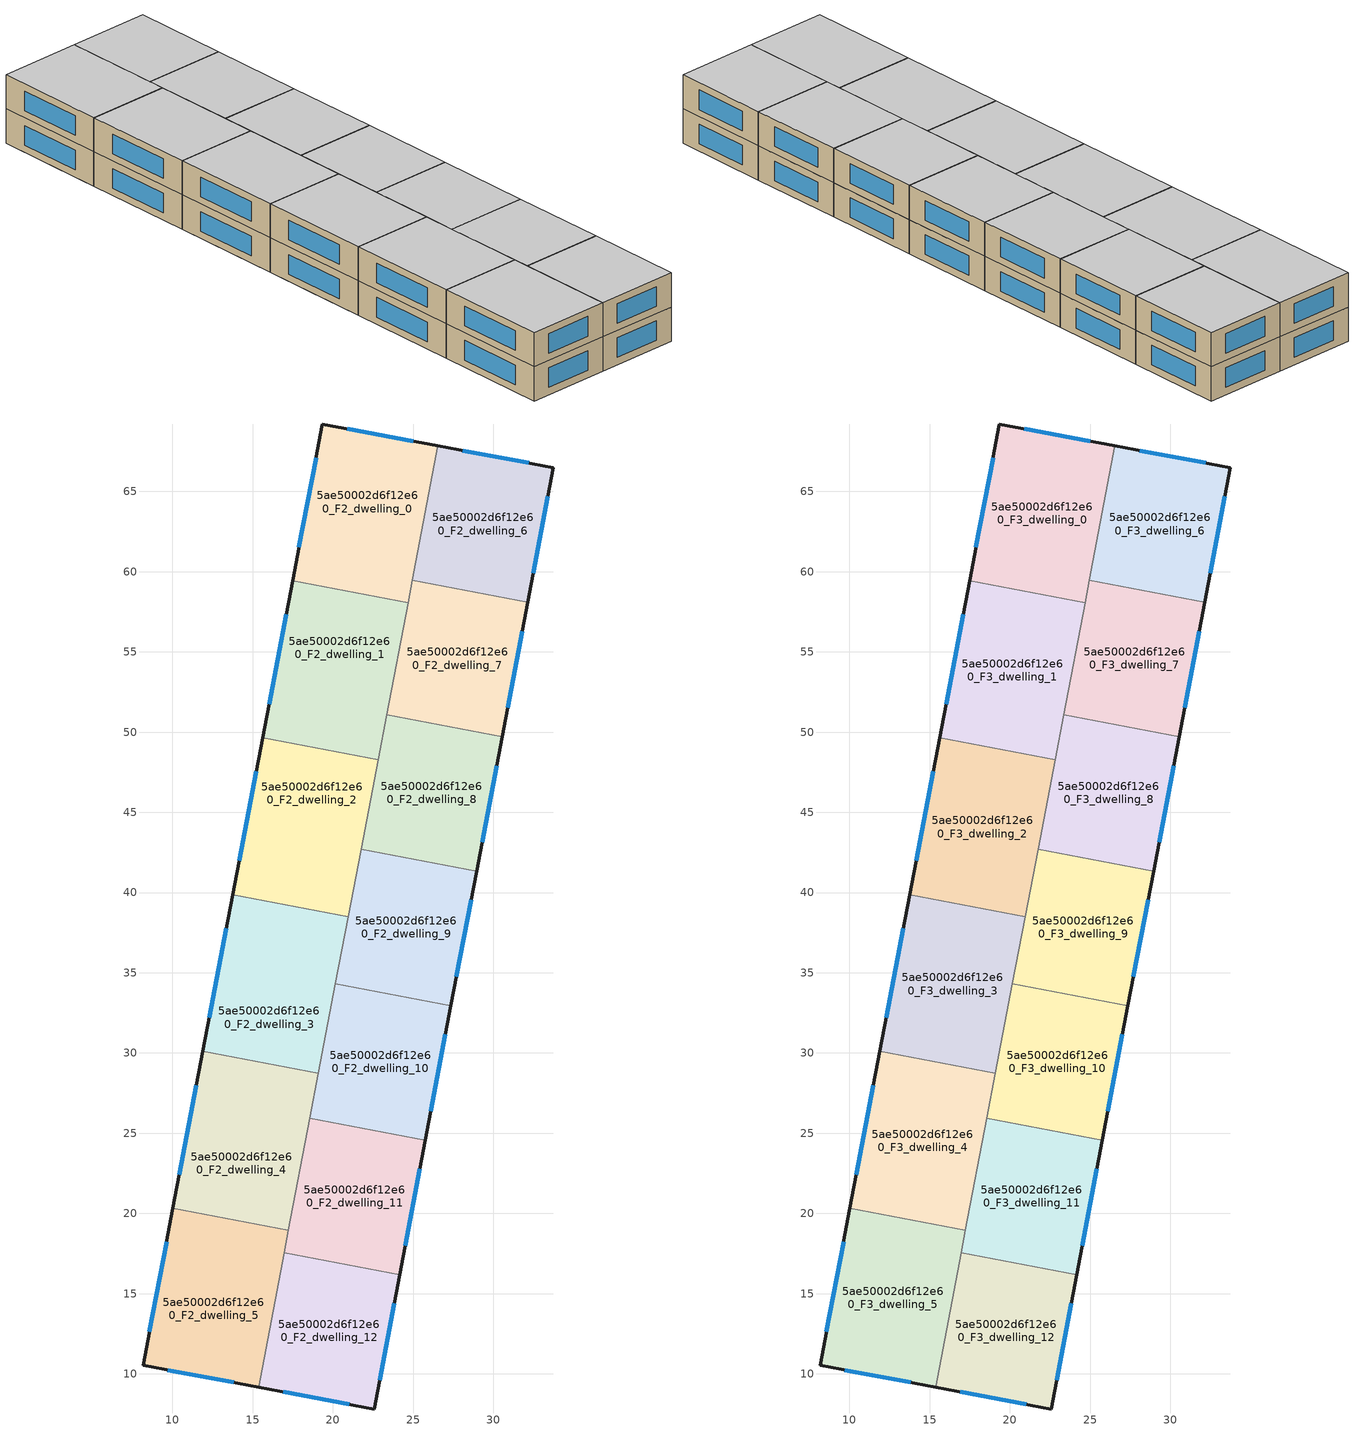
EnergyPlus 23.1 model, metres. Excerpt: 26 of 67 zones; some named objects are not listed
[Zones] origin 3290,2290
5ae50002d6f12e60_F2_dwelling_0
 floor to 5ae50002d6f12e60_F1_dwelling_1 (EU_floor_Construction): 26.55,67.84 24.95,59.46 17.75,60.83 19.35,69.21 z6
 floor to 5ae50002d6f12e60_F1_dwelling_3 (EU_floor_Construction): 24.95,59.46 24.68,58.06 17.48,59.43 17.75,60.83 z6
 wall outside (EU_wall_Construction): 26.55,67.84 19.35,69.21 17.48,59.43 z6:9
 wall to 5ae50002d6f12e60_F2_dwelling_1 (EU_wall_Construction): 17.48,59.43 24.68,58.06 z6:9
 wall to 5ae50002d6f12e60_F2_dwelling_6 (EU_wall_Construction): 24.95,59.47 26.55,67.84 z6:9
 wall to 5ae50002d6f12e60_F2_dwelling_7 (EU_wall_Construction): 24.68,58.06 24.95,59.47 z6:9
 window (EU_Window_Construction): 18.95,67.11 17.88,61.53 / 25,68.14 20.89,68.91 z6.64:8.36
5ae50002d6f12e60_F2_dwelling_1
 floor to 5ae50002d6f12e60_F1_dwelling_3 (EU_floor_Construction): 24.68,58.06 23.35,51.08 16.15,52.45 17.48,59.43 z6
 floor to 5ae50002d6f12e60_F1_dwelling_5 (EU_floor_Construction): 23.35,51.08 22.82,48.28 15.62,49.65 16.15,52.45 z6
 wall outside (EU_wall_Construction): 17.48,59.43 15.62,49.65 z6:9
 wall to 5ae50002d6f12e60_F2_dwelling_2 (EU_wall_Construction): 15.62,49.65 22.82,48.28 z6:9
 wall to 5ae50002d6f12e60_F2_dwelling_7 (EU_wall_Construction): 23.35,51.09 24.68,58.06 z6:9
 wall to 5ae50002d6f12e60_F2_dwelling_8 (EU_wall_Construction): 22.82,48.28 23.35,51.09 z6:9
 window (EU_Window_Construction): 17.08,57.34 16.02,51.75 z6.64:8.36
5ae50002d6f12e60_F2_dwelling_10
 floor to 5ae50002d6f12e60_F1_dwelling_8 (EU_floor_Construction): 27.35,32.95 25.76,24.57 18.56,25.94 20.16,34.32 z6
 wall outside (EU_wall_Construction): 25.76,24.57 27.36,32.95 z6:9
 wall to 5ae50002d6f12e60_F2_dwelling_11 (EU_wall_Construction): 18.56,25.94 25.76,24.57 z6:9
 wall to 5ae50002d6f12e60_F2_dwelling_9 (EU_wall_Construction): 27.36,32.95 20.16,34.32 z6:9
 wall to 5ae50002d6f12e60_F2_dwelling_3 (EU_wall_Construction): 20.16,34.32 19.09,28.72 z6:9
 wall to 5ae50002d6f12e60_F2_dwelling_4 (EU_wall_Construction): 19.09,28.72 18.56,25.94 z6:9
 window (EU_Window_Construction): 26.1,26.36 27.01,31.15 z6.64:8.36
5ae50002d6f12e60_F2_dwelling_11
 floor to 5ae50002d6f12e60_F1_dwelling_10 (EU_floor_Construction): 25.76,24.56 24.16,16.19 16.96,17.56 18.56,25.93 z6
 wall outside (EU_wall_Construction): 24.16,16.19 25.76,24.57 z6:9
 wall to 5ae50002d6f12e60_F2_dwelling_12 (EU_wall_Construction): 16.96,17.56 24.16,16.19 z6:9
 wall to 5ae50002d6f12e60_F2_dwelling_4 (EU_wall_Construction): 18.56,25.94 17.23,18.94 z6:9
 wall to 5ae50002d6f12e60_F2_dwelling_5 (EU_wall_Construction): 17.23,18.94 16.96,17.56 z6:9
 window (EU_Window_Construction): 24.5,17.98 25.42,22.77 z6.64:8.36
5ae50002d6f12e60_F2_dwelling_12
 floor adiabatic (EU_floor_Construction): 24.16,16.19 22.57,7.81 15.36,9.17 16.96,17.56 z6
 wall outside (EU_wall_Construction): 15.36,9.17 22.57,7.81 24.16,16.19 z6:9
 wall to 5ae50002d6f12e60_F2_dwelling_5 (EU_wall_Construction): 16.96,17.56 15.36,9.17 z6:9
 window (EU_Window_Construction): 22.91,9.6 23.82,14.39 / 16.91,8.88 21.02,8.1 z6.64:8.36
5ae50002d6f12e60_F2_dwelling_2
 floor to 5ae50002d6f12e60_F1_dwelling_5 (EU_floor_Construction): 22.82,48.28 21.75,42.7 14.56,44.07 15.62,49.65 z6
 floor to 5ae50002d6f12e60_F1_dwelling_7 (EU_floor_Construction): 21.75,42.7 20.95,38.5 13.76,39.87 14.56,44.07 z6
 wall outside (EU_wall_Construction): 15.62,49.65 13.76,39.87 z6:9
 wall to 5ae50002d6f12e60_F2_dwelling_3 (EU_wall_Construction): 13.76,39.87 20.95,38.5 z6:9
 wall to 5ae50002d6f12e60_F2_dwelling_8 (EU_wall_Construction): 21.76,42.7 22.82,48.28 z6:9
 wall to 5ae50002d6f12e60_F2_dwelling_9 (EU_wall_Construction): 20.95,38.5 21.75,42.7 z6:9
 window (EU_Window_Construction): 15.22,47.56 14.16,41.97 z6.64:8.36
5ae50002d6f12e60_F2_dwelling_3
 floor to 5ae50002d6f12e60_F1_dwelling_9 (EU_floor_Construction): 20.16,34.32 19.09,28.72 11.89,30.1 12.96,35.69 z6
 floor to 5ae50002d6f12e60_F1_dwelling_7 (EU_floor_Construction): 20.95,38.5 20.16,34.32 12.96,35.69 13.76,39.87 z6
 wall outside (EU_wall_Construction): 13.76,39.87 11.89,30.1 z6:9
 wall to 5ae50002d6f12e60_F2_dwelling_4 (EU_wall_Construction): 11.89,30.1 19.09,28.72 z6:9
 wall to 5ae50002d6f12e60_F2_dwelling_9 (EU_wall_Construction): 20.16,34.32 20.95,38.5 z6:9
 window (EU_Window_Construction): 13.36,37.78 12.29,32.19 z6.64:8.36
5ae50002d6f12e60_F2_dwelling_4
 floor to 5ae50002d6f12e60_F1_dwelling_11 (EU_floor_Construction): 18.56,25.93 17.23,18.95 10.03,20.32 11.36,27.31 z6
 floor to 5ae50002d6f12e60_F1_dwelling_9 (EU_floor_Construction): 19.09,28.72 18.56,25.93 11.36,27.31 11.89,30.1 z6
 wall outside (EU_wall_Construction): 11.89,30.1 10.03,20.32 z6:9
 wall to 5ae50002d6f12e60_F2_dwelling_5 (EU_wall_Construction): 10.03,20.32 17.23,18.95 z6:9
 window (EU_Window_Construction): 11.49,28 10.43,22.41 z6.64:8.36
5ae50002d6f12e60_F2_dwelling_5
 floor to 5ae50002d6f12e60_F1_dwelling_13 (EU_floor_Construction): 16.96,17.55 15.36,9.17 8.16,10.53 9.76,18.92 z6
 floor to 5ae50002d6f12e60_F1_dwelling_11 (EU_floor_Construction): 17.23,18.95 16.96,17.55 9.76,18.92 10.03,20.32 z6
 wall outside (EU_wall_Construction): 10.03,20.32 8.16,10.53 15.36,9.17 z6:9
 window (EU_Window_Construction): 9.71,10.24 13.82,9.46 / 9.63,18.22 8.56,12.63 z6.64:8.36
5ae50002d6f12e60_F2_dwelling_6
 floor to 5ae50002d6f12e60_F1_dwelling_0 (EU_floor_Construction): 33.75,66.48 32.15,58.1 24.96,59.47 26.55,67.84 z6
 wall outside (EU_wall_Construction): 32.15,58.1 33.75,66.48 26.55,67.84 z6:9
 wall to 5ae50002d6f12e60_F2_dwelling_7 (EU_wall_Construction): 24.95,59.47 32.15,58.1 z6:9
 window (EU_Window_Construction): 32.2,66.78 28.09,67.55 / 32.49,59.89 33.4,64.69 z6.64:8.36
5ae50002d6f12e60_F2_dwelling_7
 floor to 5ae50002d6f12e60_F1_dwelling_2 (EU_floor_Construction): 32.15,58.09 30.55,49.71 23.35,51.09 24.95,59.46 z6
 floor adiabatic (EU_floor_Construction): 32.15,58.09 24.95,59.46 23.35,51.09 24.95,59.47 z6
 wall outside (EU_wall_Construction): 30.55,49.71 32.15,58.1 z6:9
 wall to 5ae50002d6f12e60_F2_dwelling_8 (EU_wall_Construction): 23.35,51.09 30.55,49.71 z6:9
 window (EU_Window_Construction): 30.89,51.51 31.81,56.3 z6.64:8.36
5ae50002d6f12e60_F2_dwelling_8
 floor adiabatic (EU_floor_Construction): 30.55,49.71 28.95,41.33 21.76,42.71 23.35,51.08 z6
 wall outside (EU_wall_Construction): 28.95,41.33 30.55,49.71 z6:9
 wall to 5ae50002d6f12e60_F2_dwelling_9 (EU_wall_Construction): 21.76,42.71 28.95,41.33 z6:9
 window (EU_Window_Construction): 29.3,43.13 30.21,47.92 z6.64:8.36
5ae50002d6f12e60_F2_dwelling_9
 floor adiabatic (EU_floor_Construction): 28.95,41.33 27.36,32.95 20.16,34.32 21.76,42.71 z6
 wall outside (EU_wall_Construction): 27.36,32.95 28.95,41.33 z6:9
 window (EU_Window_Construction): 27.7,34.75 28.61,39.54 z6.64:8.36
5ae50002d6f12e60_F3_dwelling_0
 floor to 5ae50002d6f12e60_F2_dwelling_0 (EU_floor_Construction): 26.55,67.84 24.68,58.06 17.48,59.43 19.35,69.21 z9
 wall outside (EU_wall_Construction): 26.55,67.84 19.35,69.21 17.48,59.43 z9:12
 wall to 5ae50002d6f12e60_F3_dwelling_1 (EU_wall_Construction): 17.48,59.43 24.68,58.06 z9:12
 wall to 5ae50002d6f12e60_F3_dwelling_6 (EU_wall_Construction): 24.95,59.47 26.55,67.84 z9:12
 wall to 5ae50002d6f12e60_F3_dwelling_7 (EU_wall_Construction): 24.68,58.06 24.95,59.47 z9:12
 window (EU_Window_Construction): 18.95,67.11 17.88,61.53 / 25,68.14 20.89,68.91 z9.64:11.36
 ceiling to 5ae50002d6f12e60_F4_dwelling_0 (EU_floor_Construction): 24.68,58.06 26.55,67.84 19.35,69.21 17.48,59.43 z12
5ae50002d6f12e60_F3_dwelling_1
 floor to 5ae50002d6f12e60_F2_dwelling_1 (EU_floor_Construction): 24.68,58.06 22.82,48.28 15.62,49.65 17.48,59.43 z9
 wall outside (EU_wall_Construction): 17.48,59.43 15.62,49.65 z9:12
 wall to 5ae50002d6f12e60_F3_dwelling_2 (EU_wall_Construction): 15.62,49.65 22.82,48.28 z9:12
 wall to 5ae50002d6f12e60_F3_dwelling_7 (EU_wall_Construction): 23.35,51.09 24.68,58.06 z9:12
 wall to 5ae50002d6f12e60_F3_dwelling_8 (EU_wall_Construction): 22.82,48.28 23.35,51.09 z9:12
 window (EU_Window_Construction): 17.08,57.34 16.02,51.75 z9.64:11.36
 ceiling to 5ae50002d6f12e60_F4_dwelling_1 (EU_floor_Construction): 22.82,48.28 24.68,58.06 17.48,59.43 15.62,49.65 z12
5ae50002d6f12e60_F3_dwelling_10
 floor to 5ae50002d6f12e60_F2_dwelling_10 (EU_floor_Construction): 27.36,32.95 25.76,24.57 18.56,25.94 20.16,34.32 z9
 wall outside (EU_wall_Construction): 25.76,24.57 27.36,32.95 z9:12
 wall to 5ae50002d6f12e60_F3_dwelling_11 (EU_wall_Construction): 18.56,25.94 25.76,24.57 z9:12
 wall to 5ae50002d6f12e60_F3_dwelling_9 (EU_wall_Construction): 27.36,32.95 20.16,34.32 z9:12
 wall to 5ae50002d6f12e60_F3_dwelling_3 (EU_wall_Construction): 20.16,34.32 19.09,28.72 z9:12
 wall to 5ae50002d6f12e60_F3_dwelling_4 (EU_wall_Construction): 19.09,28.72 18.56,25.94 z9:12
 window (EU_Window_Construction): 26.1,26.36 27.01,31.15 z9.64:11.36
 ceiling to 5ae50002d6f12e60_F4_dwelling_10 (EU_floor_Construction): 25.76,24.57 27.36,32.95 20.16,34.32 18.56,25.94 z12
5ae50002d6f12e60_F3_dwelling_11
 floor to 5ae50002d6f12e60_F2_dwelling_11 (EU_floor_Construction): 25.76,24.57 24.16,16.19 16.96,17.56 18.56,25.94 z9
 wall outside (EU_wall_Construction): 24.16,16.19 25.76,24.57 z9:12
 wall to 5ae50002d6f12e60_F3_dwelling_12 (EU_wall_Construction): 16.96,17.56 24.16,16.19 z9:12
 wall to 5ae50002d6f12e60_F3_dwelling_4 (EU_wall_Construction): 18.56,25.94 17.23,18.94 z9:12
 wall to 5ae50002d6f12e60_F3_dwelling_5 (EU_wall_Construction): 17.23,18.94 16.96,17.56 z9:12
 window (EU_Window_Construction): 24.5,17.98 25.42,22.77 z9.64:11.36
 ceiling to 5ae50002d6f12e60_F4_dwelling_11 (EU_floor_Construction): 24.16,16.19 25.76,24.57 18.56,25.94 16.96,17.56 z12
5ae50002d6f12e60_F3_dwelling_12
 floor to 5ae50002d6f12e60_F2_dwelling_12 (EU_floor_Construction): 24.16,16.19 22.57,7.81 15.36,9.17 16.96,17.56 z9
 wall outside (EU_wall_Construction): 15.36,9.17 22.57,7.81 24.16,16.19 z9:12
 wall to 5ae50002d6f12e60_F3_dwelling_5 (EU_wall_Construction): 16.96,17.56 15.36,9.17 z9:12
 window (EU_Window_Construction): 22.91,9.6 23.82,14.39 / 16.91,8.88 21.02,8.1 z9.64:11.36
 ceiling to 5ae50002d6f12e60_F4_dwelling_12 (EU_floor_Construction): 22.57,7.81 24.16,16.19 16.96,17.56 15.36,9.17 z12
5ae50002d6f12e60_F3_dwelling_2
 floor to 5ae50002d6f12e60_F2_dwelling_2 (EU_floor_Construction): 22.82,48.28 20.95,38.5 13.76,39.87 15.62,49.65 z9
 wall outside (EU_wall_Construction): 15.62,49.65 13.76,39.87 z9:12
 wall to 5ae50002d6f12e60_F3_dwelling_3 (EU_wall_Construction): 13.76,39.87 20.95,38.5 z9:12
 wall to 5ae50002d6f12e60_F3_dwelling_8 (EU_wall_Construction): 21.76,42.7 22.82,48.28 z9:12
 wall to 5ae50002d6f12e60_F3_dwelling_9 (EU_wall_Construction): 20.95,38.5 21.75,42.7 z9:12
 window (EU_Window_Construction): 15.22,47.56 14.16,41.97 z9.64:11.36
 ceiling to 5ae50002d6f12e60_F4_dwelling_2 (EU_floor_Construction): 20.95,38.5 22.82,48.28 15.62,49.65 13.76,39.87 z12
5ae50002d6f12e60_F3_dwelling_3
 floor to 5ae50002d6f12e60_F2_dwelling_3 (EU_floor_Construction): 20.95,38.5 19.09,28.72 11.89,30.1 13.76,39.87 z9
 wall outside (EU_wall_Construction): 13.76,39.87 11.89,30.1 z9:12
 wall to 5ae50002d6f12e60_F3_dwelling_4 (EU_wall_Construction): 11.89,30.1 19.09,28.72 z9:12
 wall to 5ae50002d6f12e60_F3_dwelling_9 (EU_wall_Construction): 20.16,34.32 20.95,38.5 z9:12
 window (EU_Window_Construction): 13.36,37.78 12.29,32.19 z9.64:11.36
 ceiling to 5ae50002d6f12e60_F4_dwelling_3 (EU_floor_Construction): 19.09,28.72 20.95,38.5 13.76,39.87 11.89,30.1 z12
5ae50002d6f12e60_F3_dwelling_4
 floor to 5ae50002d6f12e60_F2_dwelling_4 (EU_floor_Construction): 19.09,28.72 17.23,18.95 10.03,20.32 11.89,30.1 z9
 wall outside (EU_wall_Construction): 11.89,30.1 10.03,20.32 z9:12
 wall to 5ae50002d6f12e60_F3_dwelling_5 (EU_wall_Construction): 10.03,20.32 17.23,18.95 z9:12
 window (EU_Window_Construction): 11.49,28 10.43,22.41 z9.64:11.36
 ceiling to 5ae50002d6f12e60_F4_dwelling_4 (EU_floor_Construction): 17.23,18.95 19.09,28.72 11.89,30.1 10.03,20.32 z12
5ae50002d6f12e60_F3_dwelling_5
 floor to 5ae50002d6f12e60_F2_dwelling_5 (EU_floor_Construction): 17.23,18.95 15.36,9.17 8.16,10.53 10.03,20.32 z9
 wall outside (EU_wall_Construction): 10.03,20.32 8.16,10.53 15.36,9.17 z9:12
 window (EU_Window_Construction): 9.71,10.24 13.82,9.46 / 9.63,18.22 8.56,12.63 z9.64:11.36
 ceiling to 5ae50002d6f12e60_F4_dwelling_5 (EU_floor_Construction): 15.36,9.17 17.23,18.95 10.03,20.32 8.16,10.53 z12
5ae50002d6f12e60_F3_dwelling_6
 floor to 5ae50002d6f12e60_F2_dwelling_6 (EU_floor_Construction): 33.75,66.48 32.15,58.1 24.95,59.47 26.55,67.84 z9
 wall outside (EU_wall_Construction): 32.15,58.1 33.75,66.48 26.55,67.84 z9:12
 wall to 5ae50002d6f12e60_F3_dwelling_7 (EU_wall_Construction): 24.95,59.47 32.15,58.1 z9:12
 window (EU_Window_Construction): 32.2,66.78 28.09,67.55 / 32.49,59.89 33.4,64.69 z9.64:11.36
 ceiling to 5ae50002d6f12e60_F4_dwelling_6 (EU_floor_Construction): 32.15,58.1 33.75,66.48 26.55,67.84 24.95,59.47 z12
5ae50002d6f12e60_F3_dwelling_7
 floor to 5ae50002d6f12e60_F2_dwelling_7 (EU_floor_Construction): 32.15,58.1 30.55,49.71 23.35,51.09 24.95,59.47 z9
 wall outside (EU_wall_Construction): 30.55,49.71 32.15,58.1 z9:12
 wall to 5ae50002d6f12e60_F3_dwelling_8 (EU_wall_Construction): 23.35,51.09 30.55,49.71 z9:12
 window (EU_Window_Construction): 30.89,51.51 31.81,56.3 z9.64:11.36
 ceiling to 5ae50002d6f12e60_F4_dwelling_7 (EU_floor_Construction): 30.55,49.71 32.15,58.1 24.95,59.47 23.35,51.09 z12
5ae50002d6f12e60_F3_dwelling_8
 floor to 5ae50002d6f12e60_F2_dwelling_8 (EU_floor_Construction): 30.55,49.71 28.95,41.33 21.76,42.71 23.35,51.09 z9
 wall outside (EU_wall_Construction): 28.95,41.33 30.55,49.71 z9:12
 wall to 5ae50002d6f12e60_F3_dwelling_9 (EU_wall_Construction): 21.76,42.71 28.95,41.33 z9:12
 window (EU_Window_Construction): 29.3,43.13 30.21,47.92 z9.64:11.36
 ceiling to 5ae50002d6f12e60_F4_dwelling_8 (EU_floor_Construction): 28.95,41.33 30.55,49.71 23.35,51.09 21.76,42.71 z12
5ae50002d6f12e60_F3_dwelling_9
 floor to 5ae50002d6f12e60_F2_dwelling_9 (EU_floor_Construction): 28.95,41.33 27.36,32.95 20.16,34.32 21.76,42.71 z9
 wall outside (EU_wall_Construction): 27.36,32.95 28.95,41.33 z9:12
 window (EU_Window_Construction): 27.7,34.75 28.61,39.54 z9.64:11.36
 ceiling to 5ae50002d6f12e60_F4_dwelling_9 (EU_floor_Construction): 27.36,32.95 28.95,41.33 21.76,42.71 20.16,34.32 z12
[Building]
EU S2 Campaign: North Axis=0; Terrain=City; Solar Distribution=FullExterior
[Site:Location]
Yerevan-Zvartnots.Intl.AP: Latitude=40.15; Longitude=44.383; Time Zone=4; Elevation=854
[SizingPeriod:WeatherFileDays]
AnnualSizingPeriod: Begin Month=1; Begin Day of Month=1; End Month=12; End Day of Month=31; Day of Week for Start Day=Monday; Use Weather File Daylight Saving Period=No; Use Weather File Rain and Snow Indicators=No
[MATERIAL]
EU_InternalMass_Material: Roughness=MediumRough; Thickness=0.1; Conductivity=1; Density=1800; Specific Heat=900; Thermal Absorptance=0.9; Solar Absorptance=0.7; Visible Absorptance=0.7
[MATERIAL:NOMASS] Roughness=MediumRough; Thermal Absorptance=0.9; Solar Absorptance=0.7; Visible Absorptance=0.7
Name | Thermal Resistance
EU_wall_NoMass | 1.05043
EU_floor_NoMass | 0.478065
[WINDOWMATERIAL:SIMPLEGLAZINGSYSTEM]
EU_Window_SimpleGlazing: UFactor=2.5566; Solar Heat Gain Coefficient=0.75; Visible Transmittance=0.75
[CONSTRUCTION]
EU_wall_Construction: EU_wall_NoMass
EU_floor_Construction: EU_floor_NoMass
EU_Window_Construction: EU_Window_SimpleGlazing
EU_InternalMass_Construction: EU_InternalMass_Material
[ZONE] Type=1; Multiplier=1; Ceiling Height=autocalculate; Floor Area=autocalculate; Part of Total Floor Area=Yes
Name | Volume
5ae50002d6f12e60_F2_dwelling_0; 5ae50002d6f12e60_F3_dwelling_0 | 218.828
5ae50002d6f12e60_F2_dwelling_1; 5ae50002d6f12e60_F3_dwelling_1; 5ae50002d6f12e60_F2_dwelling_4; 5ae50002d6f12e60_F3_dwelling_4 | 218.831
5ae50002d6f12e60_F2_dwelling_10; 5ae50002d6f12e60_F3_dwelling_10 | 187.552
5ae50002d6f12e60_F2_dwelling_11; 5ae50002d6f12e60_F3_dwelling_11 | 187.587
5ae50002d6f12e60_F2_dwelling_12; 5ae50002d6f12e60_F3_dwelling_12 | 187.571
5ae50002d6f12e60_F2_dwelling_2; 5ae50002d6f12e60_F3_dwelling_2 | 218.818
5ae50002d6f12e60_F2_dwelling_3; 5ae50002d6f12e60_F3_dwelling_3 | 218.802
5ae50002d6f12e60_F2_dwelling_5; 5ae50002d6f12e60_F3_dwelling_5 | 218.819
5ae50002d6f12e60_F2_dwelling_6; 5ae50002d6f12e60_F3_dwelling_6 | 187.577
5ae50002d6f12e60_F2_dwelling_7; 5ae50002d6f12e60_F3_dwelling_7 | 187.611
5ae50002d6f12e60_F2_dwelling_8; 5ae50002d6f12e60_F3_dwelling_8 | 187.567
5ae50002d6f12e60_F2_dwelling_9; 5ae50002d6f12e60_F3_dwelling_9 | 187.61
[INTERNALMASS] Construction=EU_InternalMass_Construction
Name | Zone or ZoneList | Surface Area
5ae50002d6f12e60_F2_dwelling_0_EU_InternalMass | 5ae50002d6f12e60_F2_dwelling_0 | 72.9426
5ae50002d6f12e60_F2_dwelling_1_EU_InternalMass | 5ae50002d6f12e60_F2_dwelling_1 | 72.9437
5ae50002d6f12e60_F2_dwelling_2_EU_InternalMass | 5ae50002d6f12e60_F2_dwelling_2 | 72.9395
5ae50002d6f12e60_F2_dwelling_3_EU_InternalMass | 5ae50002d6f12e60_F2_dwelling_3 | 72.9339
5ae50002d6f12e60_F2_dwelling_4_EU_InternalMass | 5ae50002d6f12e60_F2_dwelling_4 | 72.9437
5ae50002d6f12e60_F2_dwelling_5_EU_InternalMass | 5ae50002d6f12e60_F2_dwelling_5 | 72.9397
5ae50002d6f12e60_F2_dwelling_6_EU_InternalMass | 5ae50002d6f12e60_F2_dwelling_6 | 62.5256
5ae50002d6f12e60_F2_dwelling_7_EU_InternalMass | 5ae50002d6f12e60_F2_dwelling_7 | 62.5368
5ae50002d6f12e60_F2_dwelling_8_EU_InternalMass | 5ae50002d6f12e60_F2_dwelling_8 | 62.5224
5ae50002d6f12e60_F2_dwelling_9_EU_InternalMass | 5ae50002d6f12e60_F2_dwelling_9 | 62.5368
5ae50002d6f12e60_F2_dwelling_10_EU_InternalMass | 5ae50002d6f12e60_F2_dwelling_10 | 62.5175
5ae50002d6f12e60_F2_dwelling_11_EU_InternalMass | 5ae50002d6f12e60_F2_dwelling_11 | 62.5289
5ae50002d6f12e60_F2_dwelling_12_EU_InternalMass | 5ae50002d6f12e60_F2_dwelling_12 | 62.5235
5ae50002d6f12e60_F3_dwelling_0_EU_InternalMass | 5ae50002d6f12e60_F3_dwelling_0 | 72.9426
5ae50002d6f12e60_F3_dwelling_1_EU_InternalMass | 5ae50002d6f12e60_F3_dwelling_1 | 72.9437
5ae50002d6f12e60_F3_dwelling_2_EU_InternalMass | 5ae50002d6f12e60_F3_dwelling_2 | 72.9395
5ae50002d6f12e60_F3_dwelling_3_EU_InternalMass | 5ae50002d6f12e60_F3_dwelling_3 | 72.9339
5ae50002d6f12e60_F3_dwelling_4_EU_InternalMass | 5ae50002d6f12e60_F3_dwelling_4 | 72.9437
5ae50002d6f12e60_F3_dwelling_5_EU_InternalMass | 5ae50002d6f12e60_F3_dwelling_5 | 72.9397
5ae50002d6f12e60_F3_dwelling_6_EU_InternalMass | 5ae50002d6f12e60_F3_dwelling_6 | 62.5256
5ae50002d6f12e60_F3_dwelling_7_EU_InternalMass | 5ae50002d6f12e60_F3_dwelling_7 | 62.5368
5ae50002d6f12e60_F3_dwelling_8_EU_InternalMass | 5ae50002d6f12e60_F3_dwelling_8 | 62.5224
5ae50002d6f12e60_F3_dwelling_9_EU_InternalMass | 5ae50002d6f12e60_F3_dwelling_9 | 62.5368
5ae50002d6f12e60_F3_dwelling_10_EU_InternalMass | 5ae50002d6f12e60_F3_dwelling_10 | 62.5175
5ae50002d6f12e60_F3_dwelling_11_EU_InternalMass | 5ae50002d6f12e60_F3_dwelling_11 | 62.5289
5ae50002d6f12e60_F3_dwelling_12_EU_InternalMass | 5ae50002d6f12e60_F3_dwelling_12 | 62.5235
[OTHEREQUIPMENT] Fuel Type=Electricity; Design Level Calculation Method=Watts/Area; Power per Zone Floor Area=1; Fraction Latent=0; Fraction Radiant=0; Fraction Lost=0; Carbon Dioxide Generation Rate=0; EndUse Subcategory=EU_Step8_InternalGains
Name | Zone or ZoneList or Space or SpaceList | Schedule
EU_Step8_InternalGain_5ae50002d6f12e60_F2_dwelling_0_f000 | 5ae50002d6f12e60_F2_dwelling_0 | EU_Step8_GainSchedule_5ae50002d6f12e60_F2_dwelling_0_f000
EU_Step8_InternalGain_5ae50002d6f12e60_F2_dwelling_1_f000 | 5ae50002d6f12e60_F2_dwelling_1 | EU_Step8_GainSchedule_5ae50002d6f12e60_F2_dwelling_1_f000
EU_Step8_InternalGain_5ae50002d6f12e60_F2_dwelling_2_f000 | 5ae50002d6f12e60_F2_dwelling_2 | EU_Step8_GainSchedule_5ae50002d6f12e60_F2_dwelling_2_f000
EU_Step8_InternalGain_5ae50002d6f12e60_F2_dwelling_3_f000 | 5ae50002d6f12e60_F2_dwelling_3 | EU_Step8_GainSchedule_5ae50002d6f12e60_F2_dwelling_3_f000
EU_Step8_InternalGain_5ae50002d6f12e60_F2_dwelling_4_f000 | 5ae50002d6f12e60_F2_dwelling_4 | EU_Step8_GainSchedule_5ae50002d6f12e60_F2_dwelling_4_f000
EU_Step8_InternalGain_5ae50002d6f12e60_F2_dwelling_5_f000 | 5ae50002d6f12e60_F2_dwelling_5 | EU_Step8_GainSchedule_5ae50002d6f12e60_F2_dwelling_5_f000
EU_Step8_InternalGain_5ae50002d6f12e60_F2_dwelling_6_f000 | 5ae50002d6f12e60_F2_dwelling_6 | EU_Step8_GainSchedule_5ae50002d6f12e60_F2_dwelling_6_f000
EU_Step8_InternalGain_5ae50002d6f12e60_F2_dwelling_7_f000 | 5ae50002d6f12e60_F2_dwelling_7 | EU_Step8_GainSchedule_5ae50002d6f12e60_F2_dwelling_7_f000
EU_Step8_InternalGain_5ae50002d6f12e60_F2_dwelling_8_f000 | 5ae50002d6f12e60_F2_dwelling_8 | EU_Step8_GainSchedule_5ae50002d6f12e60_F2_dwelling_8_f000
EU_Step8_InternalGain_5ae50002d6f12e60_F2_dwelling_9_f000 | 5ae50002d6f12e60_F2_dwelling_9 | EU_Step8_GainSchedule_5ae50002d6f12e60_F2_dwelling_9_f000
EU_Step8_InternalGain_5ae50002d6f12e60_F2_dwelling_10_f000 | 5ae50002d6f12e60_F2_dwelling_10 | EU_Step8_GainSchedule_5ae50002d6f12e60_F2_dwelling_10_f000
EU_Step8_InternalGain_5ae50002d6f12e60_F2_dwelling_11_f000 | 5ae50002d6f12e60_F2_dwelling_11 | EU_Step8_GainSchedule_5ae50002d6f12e60_F2_dwelling_11_f000
EU_Step8_InternalGain_5ae50002d6f12e60_F2_dwelling_12_f000 | 5ae50002d6f12e60_F2_dwelling_12 | EU_Step8_GainSchedule_5ae50002d6f12e60_F2_dwelling_12_f000
EU_Step8_InternalGain_5ae50002d6f12e60_F3_dwelling_0_f000 | 5ae50002d6f12e60_F3_dwelling_0 | EU_Step8_GainSchedule_5ae50002d6f12e60_F3_dwelling_0_f000
EU_Step8_InternalGain_5ae50002d6f12e60_F3_dwelling_1_f000 | 5ae50002d6f12e60_F3_dwelling_1 | EU_Step8_GainSchedule_5ae50002d6f12e60_F3_dwelling_1_f000
EU_Step8_InternalGain_5ae50002d6f12e60_F3_dwelling_2_f000 | 5ae50002d6f12e60_F3_dwelling_2 | EU_Step8_GainSchedule_5ae50002d6f12e60_F3_dwelling_2_f000
EU_Step8_InternalGain_5ae50002d6f12e60_F3_dwelling_3_f000 | 5ae50002d6f12e60_F3_dwelling_3 | EU_Step8_GainSchedule_5ae50002d6f12e60_F3_dwelling_3_f000
EU_Step8_InternalGain_5ae50002d6f12e60_F3_dwelling_4_f000 | 5ae50002d6f12e60_F3_dwelling_4 | EU_Step8_GainSchedule_5ae50002d6f12e60_F3_dwelling_4_f000
EU_Step8_InternalGain_5ae50002d6f12e60_F3_dwelling_5_f000 | 5ae50002d6f12e60_F3_dwelling_5 | EU_Step8_GainSchedule_5ae50002d6f12e60_F3_dwelling_5_f000
EU_Step8_InternalGain_5ae50002d6f12e60_F3_dwelling_6_f000 | 5ae50002d6f12e60_F3_dwelling_6 | EU_Step8_GainSchedule_5ae50002d6f12e60_F3_dwelling_6_f000
EU_Step8_InternalGain_5ae50002d6f12e60_F3_dwelling_7_f000 | 5ae50002d6f12e60_F3_dwelling_7 | EU_Step8_GainSchedule_5ae50002d6f12e60_F3_dwelling_7_f000
EU_Step8_InternalGain_5ae50002d6f12e60_F3_dwelling_8_f000 | 5ae50002d6f12e60_F3_dwelling_8 | EU_Step8_GainSchedule_5ae50002d6f12e60_F3_dwelling_8_f000
EU_Step8_InternalGain_5ae50002d6f12e60_F3_dwelling_9_f000 | 5ae50002d6f12e60_F3_dwelling_9 | EU_Step8_GainSchedule_5ae50002d6f12e60_F3_dwelling_9_f000
EU_Step8_InternalGain_5ae50002d6f12e60_F3_dwelling_10_f000 | 5ae50002d6f12e60_F3_dwelling_10 | EU_Step8_GainSchedule_5ae50002d6f12e60_F3_dwelling_10_f000
EU_Step8_InternalGain_5ae50002d6f12e60_F3_dwelling_11_f000 | 5ae50002d6f12e60_F3_dwelling_11 | EU_Step8_GainSchedule_5ae50002d6f12e60_F3_dwelling_11_f000
EU_Step8_InternalGain_5ae50002d6f12e60_F3_dwelling_12_f000 | 5ae50002d6f12e60_F3_dwelling_12 | EU_Step8_GainSchedule_5ae50002d6f12e60_F3_dwelling_12_f000
[ZONEVENTILATION:DESIGNFLOWRATE] Schedule=EU_AlwaysOn; Design Flow Rate Calculation Method=AirChanges/Hour; Air Changes per Hour=0.557805; Ventilation Type=Natural; Fan Pressure Rise=0; Fan Total Efficiency=1; Constant Term Coefficient=1; Temperature Term Coefficient=0; Velocity Term Coefficient=0; Velocity Squared Term Coefficient=0; Minimum Indoor Temperature=-100; Maximum Indoor Temperature=100; Delta Temperature=-100; Minimum Outdoor Temperature=-100; Maximum Outdoor Temperature=100; Maximum Wind Speed=40
Name | Zone or ZoneList or Space or SpaceList
EU_ConstantAir_5ae50002d6f12e60_F2_dwelling_0 | 5ae50002d6f12e60_F2_dwelling_0
EU_ConstantAir_5ae50002d6f12e60_F2_dwelling_1 | 5ae50002d6f12e60_F2_dwelling_1
EU_ConstantAir_5ae50002d6f12e60_F2_dwelling_2 | 5ae50002d6f12e60_F2_dwelling_2
EU_ConstantAir_5ae50002d6f12e60_F2_dwelling_3 | 5ae50002d6f12e60_F2_dwelling_3
EU_ConstantAir_5ae50002d6f12e60_F2_dwelling_4 | 5ae50002d6f12e60_F2_dwelling_4
EU_ConstantAir_5ae50002d6f12e60_F2_dwelling_5 | 5ae50002d6f12e60_F2_dwelling_5
EU_ConstantAir_5ae50002d6f12e60_F2_dwelling_6 | 5ae50002d6f12e60_F2_dwelling_6
EU_ConstantAir_5ae50002d6f12e60_F2_dwelling_7 | 5ae50002d6f12e60_F2_dwelling_7
EU_ConstantAir_5ae50002d6f12e60_F2_dwelling_8 | 5ae50002d6f12e60_F2_dwelling_8
EU_ConstantAir_5ae50002d6f12e60_F2_dwelling_9 | 5ae50002d6f12e60_F2_dwelling_9
EU_ConstantAir_5ae50002d6f12e60_F2_dwelling_10 | 5ae50002d6f12e60_F2_dwelling_10
EU_ConstantAir_5ae50002d6f12e60_F2_dwelling_11 | 5ae50002d6f12e60_F2_dwelling_11
EU_ConstantAir_5ae50002d6f12e60_F2_dwelling_12 | 5ae50002d6f12e60_F2_dwelling_12
EU_ConstantAir_5ae50002d6f12e60_F3_dwelling_0 | 5ae50002d6f12e60_F3_dwelling_0
EU_ConstantAir_5ae50002d6f12e60_F3_dwelling_1 | 5ae50002d6f12e60_F3_dwelling_1
EU_ConstantAir_5ae50002d6f12e60_F3_dwelling_2 | 5ae50002d6f12e60_F3_dwelling_2
EU_ConstantAir_5ae50002d6f12e60_F3_dwelling_3 | 5ae50002d6f12e60_F3_dwelling_3
EU_ConstantAir_5ae50002d6f12e60_F3_dwelling_4 | 5ae50002d6f12e60_F3_dwelling_4
EU_ConstantAir_5ae50002d6f12e60_F3_dwelling_5 | 5ae50002d6f12e60_F3_dwelling_5
EU_ConstantAir_5ae50002d6f12e60_F3_dwelling_6 | 5ae50002d6f12e60_F3_dwelling_6
EU_ConstantAir_5ae50002d6f12e60_F3_dwelling_7 | 5ae50002d6f12e60_F3_dwelling_7
EU_ConstantAir_5ae50002d6f12e60_F3_dwelling_8 | 5ae50002d6f12e60_F3_dwelling_8
EU_ConstantAir_5ae50002d6f12e60_F3_dwelling_9 | 5ae50002d6f12e60_F3_dwelling_9
EU_ConstantAir_5ae50002d6f12e60_F3_dwelling_10 | 5ae50002d6f12e60_F3_dwelling_10
EU_ConstantAir_5ae50002d6f12e60_F3_dwelling_11 | 5ae50002d6f12e60_F3_dwelling_11
EU_ConstantAir_5ae50002d6f12e60_F3_dwelling_12 | 5ae50002d6f12e60_F3_dwelling_12
[HVACTEMPLATE:ZONE:IDEALLOADSAIRSYSTEM] System Availability Schedule=EU_AlwaysOn; Maximum Heating Supply Air Temperature=50; Minimum Cooling Supply Air Temperature=13; Maximum Heating Supply Air Humidity Ratio=0.0156; Minimum Cooling Supply Air Humidity Ratio=0.0077; Heating Limit=NoLimit; Cooling Limit=NoLimit; Heating Availability Schedule=EU_AlwaysOn; Cooling Availability Schedule=EU_CoolingOff; Dehumidification Control Type=ConstantSensibleHeatRatio; Cooling Sensible Heat Ratio=0.7; Dehumidification Setpoint=60; Humidification Control Type=None; Humidification Setpoint=30; Outdoor Air Method=None; Outdoor Air Flow Rate per Person=0.00944; Outdoor Air Flow Rate per Zone Floor Area=0; Outdoor Air Flow Rate per Zone=0; Demand Controlled Ventilation Type=None; Outdoor Air Economizer Type=NoEconomizer; Heat Recovery Type=None; Sensible Heat Recovery Effectiveness=0.7; Latent Heat Recovery Effectiveness=0.65
Name | Template Thermostat
5ae50002d6f12e60_F2_dwelling_0 | EU_HeatOnly_5ae50002d6f12e60_F2_dwelling_0
5ae50002d6f12e60_F2_dwelling_1 | EU_HeatOnly_5ae50002d6f12e60_F2_dwelling_1
5ae50002d6f12e60_F2_dwelling_2 | EU_HeatOnly_5ae50002d6f12e60_F2_dwelling_2
5ae50002d6f12e60_F2_dwelling_3 | EU_HeatOnly_5ae50002d6f12e60_F2_dwelling_3
5ae50002d6f12e60_F2_dwelling_4 | EU_HeatOnly_5ae50002d6f12e60_F2_dwelling_4
5ae50002d6f12e60_F2_dwelling_5 | EU_HeatOnly_5ae50002d6f12e60_F2_dwelling_5
5ae50002d6f12e60_F2_dwelling_6 | EU_HeatOnly_5ae50002d6f12e60_F2_dwelling_6
5ae50002d6f12e60_F2_dwelling_7 | EU_HeatOnly_5ae50002d6f12e60_F2_dwelling_7
5ae50002d6f12e60_F2_dwelling_8 | EU_HeatOnly_5ae50002d6f12e60_F2_dwelling_8
5ae50002d6f12e60_F2_dwelling_9 | EU_HeatOnly_5ae50002d6f12e60_F2_dwelling_9
5ae50002d6f12e60_F2_dwelling_10 | EU_HeatOnly_5ae50002d6f12e60_F2_dwelling_10
5ae50002d6f12e60_F2_dwelling_11 | EU_HeatOnly_5ae50002d6f12e60_F2_dwelling_11
5ae50002d6f12e60_F2_dwelling_12 | EU_HeatOnly_5ae50002d6f12e60_F2_dwelling_12
5ae50002d6f12e60_F3_dwelling_0 | EU_HeatOnly_5ae50002d6f12e60_F3_dwelling_0
5ae50002d6f12e60_F3_dwelling_1 | EU_HeatOnly_5ae50002d6f12e60_F3_dwelling_1
5ae50002d6f12e60_F3_dwelling_2 | EU_HeatOnly_5ae50002d6f12e60_F3_dwelling_2
5ae50002d6f12e60_F3_dwelling_3 | EU_HeatOnly_5ae50002d6f12e60_F3_dwelling_3
5ae50002d6f12e60_F3_dwelling_4 | EU_HeatOnly_5ae50002d6f12e60_F3_dwelling_4
5ae50002d6f12e60_F3_dwelling_5 | EU_HeatOnly_5ae50002d6f12e60_F3_dwelling_5
5ae50002d6f12e60_F3_dwelling_6 | EU_HeatOnly_5ae50002d6f12e60_F3_dwelling_6
5ae50002d6f12e60_F3_dwelling_7 | EU_HeatOnly_5ae50002d6f12e60_F3_dwelling_7
5ae50002d6f12e60_F3_dwelling_8 | EU_HeatOnly_5ae50002d6f12e60_F3_dwelling_8
5ae50002d6f12e60_F3_dwelling_9 | EU_HeatOnly_5ae50002d6f12e60_F3_dwelling_9
5ae50002d6f12e60_F3_dwelling_10 | EU_HeatOnly_5ae50002d6f12e60_F3_dwelling_10
5ae50002d6f12e60_F3_dwelling_11 | EU_HeatOnly_5ae50002d6f12e60_F3_dwelling_11
5ae50002d6f12e60_F3_dwelling_12 | EU_HeatOnly_5ae50002d6f12e60_F3_dwelling_12
[SIZING:ZONE] Zone Cooling Design Supply Air Temperature Input Method=SupplyAirTemperature; Zone Cooling Design Supply Air Temperature=13; Zone Heating Design Supply Air Temperature Input Method=SupplyAirTemperature; Zone Heating Design Supply Air Temperature=50; Zone Cooling Design Supply Air Humidity Ratio=0.008; Zone Heating Design Supply Air Humidity Ratio=0.008; Cooling Design Air Flow Method=DesignDay; Cooling Design Air Flow Rate=0; Cooling Minimum Air Flow per Zone Floor Area=0.000762; Cooling Minimum Air Flow=0; Cooling Minimum Air Flow Fraction=0.2; Heating Design Air Flow Method=DesignDay; Heating Design Air Flow Rate=0; Heating Maximum Air Flow per Zone Floor Area=0.002032; Heating Maximum Air Flow=0.141576; Heating Maximum Air Flow Fraction=0.3; Account for Dedicated Outdoor Air System=No; Dedicated Outdoor Air System Control Strategy=NeutralSupplyAir; Dedicated Outdoor Air Low Setpoint Temperature for Design=autosize; Dedicated Outdoor Air High Setpoint Temperature for Design=autosize; Zone Load Sizing Method=Sensible Load Only No Latent Load; Zone Latent Cooling Design Supply Air Humidity Ratio Input Method=HumidityRatioDifference; Zone Cooling Design Supply Air Humidity Ratio Difference=0.005; Zone Latent Heating Design Supply Air Humidity Ratio Input Method=HumidityRatioDifference; Zone Humidification Design Supply Air Humidity Ratio Difference=0.005
5ae50002d6f12e60_F2_dwelling_0; 5ae50002d6f12e60_F2_dwelling_1; 5ae50002d6f12e60_F2_dwelling_2; 5ae50002d6f12e60_F2_dwelling_3; 5ae50002d6f12e60_F2_dwelling_4; 5ae50002d6f12e60_F2_dwelling_5; 5ae50002d6f12e60_F2_dwelling_6; 5ae50002d6f12e60_F2_dwelling_7; 5ae50002d6f12e60_F2_dwelling_8; 5ae50002d6f12e60_F2_dwelling_9; 5ae50002d6f12e60_F2_dwelling_10; 5ae50002d6f12e60_F2_dwelling_11; 5ae50002d6f12e60_F2_dwelling_12; 5ae50002d6f12e60_F3_dwelling_0; 5ae50002d6f12e60_F3_dwelling_1; 5ae50002d6f12e60_F3_dwelling_2; 5ae50002d6f12e60_F3_dwelling_3; 5ae50002d6f12e60_F3_dwelling_4; 5ae50002d6f12e60_F3_dwelling_5; 5ae50002d6f12e60_F3_dwelling_6; 5ae50002d6f12e60_F3_dwelling_7; 5ae50002d6f12e60_F3_dwelling_8; 5ae50002d6f12e60_F3_dwelling_9; 5ae50002d6f12e60_F3_dwelling_10; 5ae50002d6f12e60_F3_dwelling_11; 5ae50002d6f12e60_F3_dwelling_12
[SCHEDULE:CONSTANT]
Name | Hourly Value
EU_AlwaysOn | 1
EU_CoolingOff | 0
[SCHEDULE:FILE] Column Number=1; Rows to Skip at Top=0; Number of Hours of Data=8760; Column Separator=Comma; Interpolate to Timestep=No; Minutes per Item=60; Adjust Schedule for Daylight Savings=Yes
Name | File
EU_Step8_GainSchedule_5ae50002d6f12e60_F2_dwelling_0_f000 | ../../schedules/5ae50002d6f12e60/5ae50002d6f12e60_F2_dwelling_0_f000_gain.csv
EU_Step8_GainSchedule_5ae50002d6f12e60_F2_dwelling_1_f000 | ../../schedules/5ae50002d6f12e60/5ae50002d6f12e60_F2_dwelling_1_f000_gain.csv
EU_Step8_GainSchedule_5ae50002d6f12e60_F2_dwelling_2_f000 | ../../schedules/5ae50002d6f12e60/5ae50002d6f12e60_F2_dwelling_2_f000_gain.csv
EU_Step8_GainSchedule_5ae50002d6f12e60_F2_dwelling_3_f000 | ../../schedules/5ae50002d6f12e60/5ae50002d6f12e60_F2_dwelling_3_f000_gain.csv
EU_Step8_GainSchedule_5ae50002d6f12e60_F2_dwelling_4_f000 | ../../schedules/5ae50002d6f12e60/5ae50002d6f12e60_F2_dwelling_4_f000_gain.csv
EU_Step8_GainSchedule_5ae50002d6f12e60_F2_dwelling_5_f000 | ../../schedules/5ae50002d6f12e60/5ae50002d6f12e60_F2_dwelling_5_f000_gain.csv
EU_Step8_GainSchedule_5ae50002d6f12e60_F2_dwelling_6_f000 | ../../schedules/5ae50002d6f12e60/5ae50002d6f12e60_F2_dwelling_6_f000_gain.csv
EU_Step8_GainSchedule_5ae50002d6f12e60_F2_dwelling_7_f000 | ../../schedules/5ae50002d6f12e60/5ae50002d6f12e60_F2_dwelling_7_f000_gain.csv
EU_Step8_GainSchedule_5ae50002d6f12e60_F2_dwelling_8_f000 | ../../schedules/5ae50002d6f12e60/5ae50002d6f12e60_F2_dwelling_8_f000_gain.csv
EU_Step8_GainSchedule_5ae50002d6f12e60_F2_dwelling_9_f000 | ../../schedules/5ae50002d6f12e60/5ae50002d6f12e60_F2_dwelling_9_f000_gain.csv
EU_Step8_GainSchedule_5ae50002d6f12e60_F2_dwelling_10_f000 | ../../schedules/5ae50002d6f12e60/5ae50002d6f12e60_F2_dwelling_10_f000_gain.csv
EU_Step8_GainSchedule_5ae50002d6f12e60_F2_dwelling_11_f000 | ../../schedules/5ae50002d6f12e60/5ae50002d6f12e60_F2_dwelling_11_f000_gain.csv
EU_Step8_GainSchedule_5ae50002d6f12e60_F2_dwelling_12_f000 | ../../schedules/5ae50002d6f12e60/5ae50002d6f12e60_F2_dwelling_12_f000_gain.csv
EU_Step8_GainSchedule_5ae50002d6f12e60_F3_dwelling_0_f000 | ../../schedules/5ae50002d6f12e60/5ae50002d6f12e60_F3_dwelling_0_f000_gain.csv
EU_Step8_GainSchedule_5ae50002d6f12e60_F3_dwelling_1_f000 | ../../schedules/5ae50002d6f12e60/5ae50002d6f12e60_F3_dwelling_1_f000_gain.csv
EU_Step8_GainSchedule_5ae50002d6f12e60_F3_dwelling_2_f000 | ../../schedules/5ae50002d6f12e60/5ae50002d6f12e60_F3_dwelling_2_f000_gain.csv
EU_Step8_GainSchedule_5ae50002d6f12e60_F3_dwelling_3_f000 | ../../schedules/5ae50002d6f12e60/5ae50002d6f12e60_F3_dwelling_3_f000_gain.csv
EU_Step8_GainSchedule_5ae50002d6f12e60_F3_dwelling_4_f000 | ../../schedules/5ae50002d6f12e60/5ae50002d6f12e60_F3_dwelling_4_f000_gain.csv
EU_Step8_GainSchedule_5ae50002d6f12e60_F3_dwelling_5_f000 | ../../schedules/5ae50002d6f12e60/5ae50002d6f12e60_F3_dwelling_5_f000_gain.csv
EU_Step8_GainSchedule_5ae50002d6f12e60_F3_dwelling_6_f000 | ../../schedules/5ae50002d6f12e60/5ae50002d6f12e60_F3_dwelling_6_f000_gain.csv
EU_Step8_GainSchedule_5ae50002d6f12e60_F3_dwelling_7_f000 | ../../schedules/5ae50002d6f12e60/5ae50002d6f12e60_F3_dwelling_7_f000_gain.csv
EU_Step8_GainSchedule_5ae50002d6f12e60_F3_dwelling_8_f000 | ../../schedules/5ae50002d6f12e60/5ae50002d6f12e60_F3_dwelling_8_f000_gain.csv
EU_Step8_GainSchedule_5ae50002d6f12e60_F3_dwelling_9_f000 | ../../schedules/5ae50002d6f12e60/5ae50002d6f12e60_F3_dwelling_9_f000_gain.csv
EU_Step8_GainSchedule_5ae50002d6f12e60_F3_dwelling_10_f000 | ../../schedules/5ae50002d6f12e60/5ae50002d6f12e60_F3_dwelling_10_f000_gain.csv
EU_Step8_GainSchedule_5ae50002d6f12e60_F3_dwelling_11_f000 | ../../schedules/5ae50002d6f12e60/5ae50002d6f12e60_F3_dwelling_11_f000_gain.csv
EU_Step8_GainSchedule_5ae50002d6f12e60_F3_dwelling_12_f000 | ../../schedules/5ae50002d6f12e60/5ae50002d6f12e60_F3_dwelling_12_f000_gain.csv
